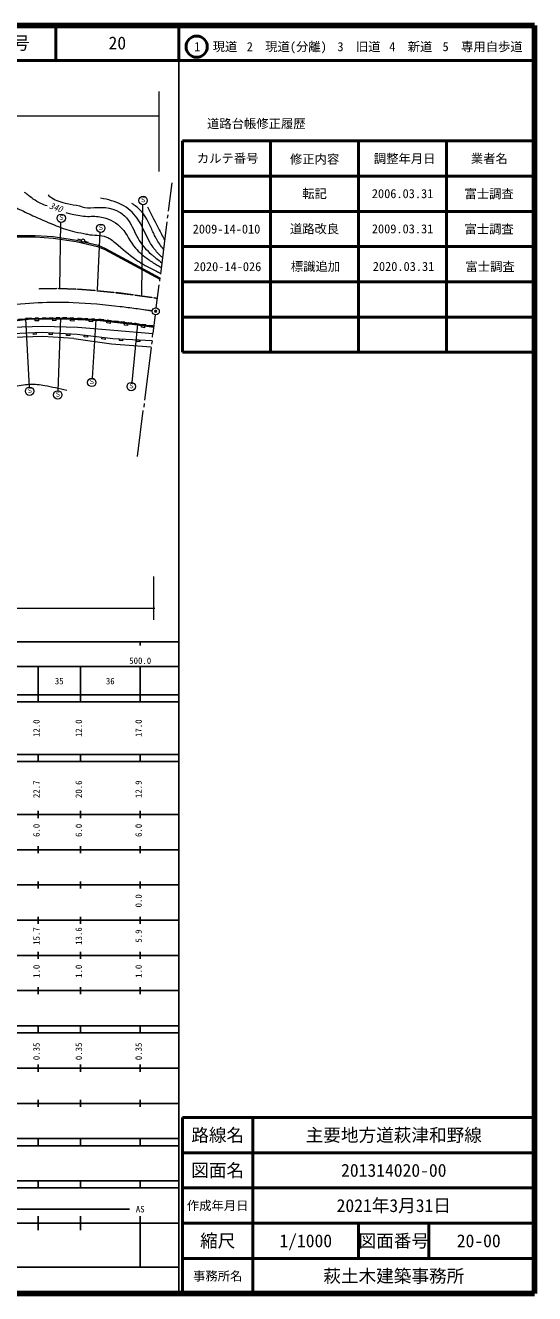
# Model space of a CAD drawing. Units: millimetres, scale not verified. Extents: x 40000 to 680000, y 20000 to 380000.
# Drawn here: x 535384 to 680000, y 20000 to 380000 of the extents above; entities that cross this region are included whole.
import ezdxf
from ezdxf.enums import TextEntityAlignment as Align

# ---------------------------------------------------------------- set-up
doc = ezdxf.new("R2010")
doc.units = ezdxf.units.MM
doc.header["$LTSCALE"] = 1000
doc.header["$PDMODE"] = 32
doc.header["$PDSIZE"] = 500
doc.linetypes.add('USER1', pattern=[2, 1, -1])
for name, color, linetype, lineweight in [('M-BGD', 7, 'Continuous', 13), ('M-BMK', 2, 'Continuous', 13), ('M-BMK-SRVR', 3, 'Continuous', 13), ('M-STR-HTXT', 7, 'Continuous', 13), ('M-TTL', 2, 'Continuous', 140), ('M-TTL-BAND', 7, 'Continuous', 25), ('M-TTL-FRAM', 2, 'Continuous', 50), ('M-TTL-LINE', 7, 'Continuous', 50)]:
    doc.layers.add(name, color=color, linetype=linetype, lineweight=lineweight)
doc.layers.add('M-OTRS', color=6, linetype='Continuous')
doc.layers.add('M-TTL-TXT', color=7, linetype='Continuous')
doc.styles.add('ＭＳ ゴシック', font='')
doc.styles.get('ＭＳ ゴシック').set_extended_font_data('MS Gothic')

msp = doc.modelspace()

# ---------------------------------------------------------------- linework, layer by layer
at = {"layer": 'M-BGD'}
for p, q in [((530671, 320359), (538194, 320331)), ((530676, 319959), (538182, 319931)), ((538182, 319931), (543271, 319626)), ((538194, 320331), (543312, 320025)), ((543271, 319626), (549857, 318668)), ((543312, 320025), (549932, 319062)), ((549857, 318668), (555898, 317249)), ((549932, 319062), (556026, 317630)), ((551275, 319029), (550332, 319345)), ((552224, 318735), (553189, 318464)), ((555898, 317249), (557941, 316334)), ((556026, 317630), (558118, 316693)), ((557941, 316334), (573538, 307947)), ((558118, 316693), (573591, 308373)), ((539411, 305309), (544227, 305388)), ((539414, 305109), (539411, 305309)), ((544231, 305188), (539414, 305109)), ((544227, 305388), (544231, 305188)), ((544869, 305185), (544876, 305385)), ((549697, 305024), (544869, 305185)), ((544876, 305385), (549703, 305223)), ((549703, 305223), (549697, 305024)), ((550316, 304991), (550329, 305190)), ((555121, 304665), (550316, 304991)), ((550329, 305190), (555134, 304865)), ((555134, 304865), (555121, 304665)), ((555738, 304578), (555757, 304777)), ((560522, 304105), (555738, 304578)), ((555757, 304777), (560542, 304304)), ((560542, 304304), (560522, 304105)), ((561150, 304030), (561175, 304228)), ((565928, 303432), (561150, 304030)), ((561175, 304228), (565953, 303630)), ((565953, 303630), (565928, 303432)), ((566535, 303353), (566566, 303551)), ((571313, 302614), (566535, 303353)), ((566566, 303551), (571343, 302812)), ((571343, 302812), (571313, 302614)), ((571947, 302519), (571978, 302717)), ((572843, 302377), (571947, 302519)), ((571978, 302717), (572867, 302576)), ((531476, 296059), (536181, 296560)), ((531511, 296304), (536175, 296776)), ((536175, 296776), (546145, 296956)), ((536181, 296560), (546165, 296712)), ((538186, 296090), (538178, 296590)), ((539184, 296105), (538186, 296090)), ((539184, 296105), (539176, 296605)), ((543178, 296166), (543170, 296666)), ((544176, 296181), (543178, 296166)), ((544176, 296181), (544168, 296681)), ((546145, 296956), (556665, 296484)), ((546165, 296712), (556649, 296258)), ((548240, 296121), (548262, 296621)), ((549289, 296076), (548240, 296121)), ((549289, 296076), (549310, 296576)), ((553482, 295895), (553504, 296394)), ((554530, 295849), (553482, 295895)), ((554530, 295849), (554552, 296349)), ((556649, 296258), (566517, 295048)), ((556665, 296484), (566568, 295331)), ((558561, 295520), (558622, 296016)), ((559548, 295399), (558561, 295520)), ((559548, 295399), (559609, 295895)), ((563495, 294915), (563556, 295411)), ((564482, 294794), (564543, 295290)), ((566568, 295331), (571871, 294602)), ((531361, 294300), (540388, 294593)), ((531710, 292511), (540172, 292889)), ((540307, 291711), (531827, 291374)), ((537656, 292276), (537633, 292776)), ((538502, 292314), (537656, 292276)), ((538502, 292314), (538479, 292813)), ((540172, 292889), (550126, 292307)), ((549179, 291074), (540307, 291711)), ((540388, 294593), (550270, 294348)), ((542134, 292274), (542163, 292773)), ((543129, 292216), (542134, 292274)), ((543129, 292216), (543158, 292715)), ((547111, 291983), (547140, 292482)), ((548106, 291925), (547111, 291983)), ((548106, 291925), (548136, 292424)), ((550126, 292307), (560181, 291125)), ((550270, 294348), (560497, 293464)), ((552079, 291574), (552137, 292071)), ((553085, 291456), (553143, 291953)), ((560497, 293464), (571612, 292526)), ((564482, 294794), (563495, 294915)), ((566517, 295048), (571836, 294321)), ((568331, 294295), (568399, 294791)), ((569273, 294167), (568331, 294295)), ((569273, 294167), (569340, 294662)), ((549179, 291074), (559824, 289612)), ((553085, 291456), (552079, 291574)), ((557107, 290983), (557165, 291480)), ((558112, 290865), (557107, 290983)), ((558112, 290865), (558170, 291362)), ((559824, 289612), (571146, 288797)), ((560181, 291125), (571368, 290574)), ((562108, 290530), (562132, 291029)), ((563083, 290482), (562108, 290530)), ((563083, 290482), (563108, 290981)), ((566985, 290290), (567009, 290789)), ((567960, 290241), (566985, 290290)), ((567960, 290241), (567985, 290741))]:
    msp.add_line(p, q, dxfattribs=at)
at = {"layer": 'M-BGD', "linetype": 'USER1'}
for p, q in [((531424, 296416), (536152, 296930)), ((536152, 296930), (546150, 297094)), ((546150, 297094), (556658, 296622)), ((556658, 296622), (566584, 295458)), ((566584, 295458), (571887, 294729))]:
    msp.add_line(p, q, dxfattribs=at)
at = {"layer": 'M-BGD'}
for centre, radius in [((551749, 318868), 500), ((536175, 296776), 150), ((536175, 296776), 100), ((536175, 296776), 50), ((541160, 296866), 150), ((541160, 296866), 100), ((541160, 296866), 50), ((546145, 296956), 150), ((546145, 296956), 100), ((546145, 296956), 50), ((551405, 296720), 150), ((551405, 296720), 100), ((551405, 296720), 50), ((556665, 296484), 150), ((556665, 296484), 100), ((556665, 296484), 50), ((561616, 295908), 150), ((561616, 295908), 100), ((561616, 295908), 50), ((566568, 295331), 150), ((566568, 295331), 100), ((566568, 295331), 50), ((571272, 294684), 150), ((571272, 294684), 100), ((571272, 294684), 50)]:
    msp.add_circle(centre, radius, dxfattribs=at)
for points, knots in [([(541565, 328736), (540963, 328962), (540360, 329187), (539778, 329458), (539022, 329811), (538300, 330240), (537611, 330713), (536768, 331291), (535973, 331933), (535178, 332576)], [0, 0, 0, 0, 1, 1, 1, 2, 2, 2, 3, 3, 3, 3]), ([(541829, 331878), (542162, 331567), (542495, 331255), (542868, 331007), (543461, 330610), (544156, 330371), (544844, 330136), (545648, 329861), (546443, 329590), (547256, 329399), (548398, 329130), (549575, 329019), (550739, 328729), (551755, 328476), (552762, 328088), (553787, 328193), (553809, 328195), (553831, 328198), (553853, 328200), (556637, 328511), (559771, 328443), (562160, 326989), (563133, 326397), (563983, 325575), (564652, 324648), (565789, 323073), (566406, 321196), (567370, 319513), (568336, 317828), (569651, 316338), (571106, 315050), (571351, 314832), (571601, 314620), (571856, 314415), (572112, 314209), (572373, 314011), (572632, 313809), (573134, 313417), (573628, 313013), (574121, 312610)], [0, 0, 0, 0, 1, 1, 1, 2, 2, 2, 3, 3, 3, 4, 4, 4, 5, 5, 5, 6, 6, 6, 7, 7, 7, 8, 8, 8, 9, 9, 9, 10, 10, 10, 11, 11, 11, 12, 12, 12, 13, 13, 13, 13]), ([(494600, 313254), (496206, 314295), (497812, 315337), (499423, 316369), (502153, 318117), (504896, 319837), (507563, 321695), (509525, 323061), (511445, 324503), (513525, 325647), (515225, 326582), (517030, 327319), (518818, 328126), (520147, 328726), (521467, 329365), (522871, 329700), (524192, 330016), (525588, 330062), (526957, 329935), (528078, 329831), (529180, 329610), (530240, 329265), (531450, 328870), (532605, 328312), (533757, 327758), (535196, 327065), (536631, 326377), (538078, 325714), (540063, 324805), (542070, 323944), (544107, 323135), (545858, 322440), (547631, 321785), (549466, 321393), (550566, 321159), (551688, 321019), (552782, 320757), (552859, 320738), (552936, 320720), (553013, 320702), (554796, 320292), (556781, 320574), (558442, 319922), (559389, 319549), (560231, 318873), (561048, 318192), (562962, 316597), (564741, 314972), (566720, 313561), (568089, 312584), (569554, 311710), (571063, 310949), (571315, 310822), (571569, 310698), (571824, 310577), (572079, 310455), (572335, 310337), (572590, 310214), (572979, 310028), (573364, 309833), (573749, 309638)], [0, 0, 0, 0, 1, 1, 1, 2, 2, 2, 3, 3, 3, 4, 4, 4, 5, 5, 5, 6, 6, 6, 7, 7, 7, 8, 8, 8, 9, 9, 9, 10, 10, 10, 11, 11, 11, 12, 12, 12, 13, 13, 13, 14, 14, 14, 15, 15, 15, 16, 16, 16, 17, 17, 17, 18, 18, 18, 19, 19, 19, 20, 20, 20, 20]), ([(574305, 314088), (573997, 314362), (573688, 314637), (573397, 314930), (573268, 315059), (573142, 315193), (573019, 315328), (572895, 315463), (572773, 315600), (572654, 315739), (571939, 316570), (571303, 317471), (570754, 318421), (569454, 320671), (568636, 323192), (567113, 325300), (565979, 326869), (564453, 328209), (562743, 329103), (560891, 330072), (558823, 330518), (556755, 330964)], [0, 0, 0, 0, 1, 1, 1, 2, 2, 2, 3, 3, 3, 4, 4, 4, 5, 5, 5, 6, 6, 6, 7, 7, 7, 7]), ([(574601, 316455), (573882, 317399), (573163, 318342), (572594, 319377), (572507, 319535), (572424, 319694), (572343, 319854), (572261, 320015), (572180, 320175), (572102, 320337), (571629, 321305), (571213, 322292), (570754, 323277), (570047, 324795), (569238, 326307), (568084, 327485), (567364, 328219), (566510, 328823), (565656, 329427)], [0, 0, 0, 0, 1, 1, 1, 2, 2, 2, 3, 3, 3, 4, 4, 4, 5, 5, 5, 6, 6, 6, 6]), ([(570107, 328537), (570861, 326981), (571616, 325425), (572398, 323883), (572528, 323626), (572659, 323369), (572792, 323113), (572924, 322857), (573057, 322601), (573191, 322346), (573767, 321246), (574346, 320148), (574925, 319049)], [0, 0, 0, 0, 1, 1, 1, 2, 2, 2, 3, 3, 3, 4, 4, 4, 4]), ([(546849, 326911), (547064, 326846), (547279, 326782), (547496, 326721), (548034, 326571), (548582, 326448), (549130, 326341), (549874, 326196), (550621, 326079), (551373, 325961), (552092, 325848), (552816, 325733), (553540, 325771), (553571, 325772), (553601, 325774), (553632, 325776), (554920, 325852), (556227, 325791), (557492, 325483), (559492, 324998), (561391, 323899), (562764, 322383), (564287, 320701), (565163, 318505), (566615, 316795), (567670, 315552), (569030, 314565), (570336, 313558), (570554, 313390), (570770, 313221), (570998, 313068), (571228, 312914), (571469, 312776), (571708, 312636), (572467, 312191), (573209, 311721), (573951, 311251)], [0, 0, 0, 0, 1, 1, 1, 2, 2, 2, 3, 3, 3, 4, 4, 4, 5, 5, 5, 6, 6, 6, 7, 7, 7, 8, 8, 8, 9, 9, 9, 10, 10, 10, 11, 11, 11, 12, 12, 12, 12]), ([(547166, 276344), (546078, 276583), (544990, 276822), (543905, 277068), (542912, 277294), (541921, 277527), (540916, 277702), (539496, 277950), (538048, 278085), (536613, 278020), (535022, 277947), (533447, 277630), (531858, 277476), (529676, 277265), (527468, 277363), (525291, 277159), (523147, 276959), (521032, 276466), (518906, 276072), (517261, 275768), (515609, 275523), (513969, 275212), (512109, 274859), (510264, 274421), (508399, 274079), (506435, 273720), (504449, 273467), (502521, 272971), (500727, 272508), (498985, 271835), (497279, 271096), (495847, 270476), (494440, 269810), (493044, 269117), (491481, 268342), (489931, 267534), (488323, 266861), (487202, 266392), (486053, 265988), (484886, 265646), (483371, 265201), (481826, 264860), (480269, 264604), (478178, 264261), (476065, 264072), (473985, 263667), (472269, 263332), (470576, 262850), (468952, 262209), (467512, 261641), (466126, 260947), (464751, 260230), (463240, 259442), (461742, 258624), (460342, 257661), (459395, 257009), (458493, 256291), (457669, 255474), (456866, 254678), (456138, 253787), (455621, 252801), (454904, 251433), (454595, 249879), (454285, 248325)], [0, 0, 0, 0, 1, 1, 1, 2, 2, 2, 3, 3, 3, 4, 4, 4, 5, 5, 5, 6, 6, 6, 7, 7, 7, 8, 8, 8, 9, 9, 9, 10, 10, 10, 11, 11, 11, 12, 12, 12, 13, 13, 13, 14, 14, 14, 15, 15, 15, 16, 16, 16, 17, 17, 17, 18, 18, 18, 19, 19, 19, 20, 20, 20, 21, 21, 21, 21])]:
    msp.add_open_spline(points, degree=3, knots=knots, dxfattribs=at)
at = {"layer": 'M-BMK'}
msp.add_open_spline([(478233, 279305), (478263, 279322), (478293, 279339), (478323, 279357), (478368, 279384), (478412, 279411), (478456, 279439), (478500, 279466), (478544, 279493), (478589, 279520), (478726, 279605), (478864, 279689), (479001, 279774), (479138, 279858), (479276, 279943), (479413, 280027), (479453, 280052), (479493, 280076), (479533, 280101), (479573, 280125), (479613, 280149), (479653, 280174), (479692, 280198), (479732, 280223), (479772, 280247), (480131, 280467), (480490, 280687), (480849, 280906), (481328, 281199), (481807, 281490), (482288, 281781), (482443, 281875), (482598, 281969), (482754, 282063), (482909, 282156), (483064, 282250), (483220, 282344), (483376, 282437), (483531, 282531), (483687, 282624), (484761, 283267), (485839, 283905), (486922, 284535), (488475, 285439), (490037, 286328), (491611, 287194), (492244, 287541), (492878, 287886), (493514, 288226), (494150, 288566), (494789, 288903), (495429, 289235), (496070, 289567), (496713, 289894), (497358, 290217), (501377, 292228), (505495, 294053), (509725, 295580), (515987, 297841), (522496, 299447), (529092, 300391), (535682, 301334), (542359, 301615), (549003, 301353), (553454, 301178), (557889, 300758), (562308, 300228), (563044, 300139), (563781, 300048), (564517, 299953), (565252, 299858), (565988, 299760), (566723, 299660), (567458, 299560), (568193, 299458), (568928, 299353), (569227, 299310), (569526, 299266), (569826, 299222), (570025, 299193), (570225, 299163), (570424, 299134), (570457, 299129), (570491, 299124), (570524, 299119), (570557, 299115), (570590, 299110), (570624, 299105), (570657, 299100), (570690, 299095), (570723, 299090), (570812, 299077), (570902, 299064), (570991, 299051), (571050, 299042), (571110, 299033), (571169, 299024), (571179, 299023), (571189, 299021), (571199, 299020), (571209, 299019), (571219, 299017), (571229, 299016), (571238, 299014), (571248, 299013), (571258, 299011), (571287, 299007), (571316, 299004), (571346, 298998), (571375, 298992), (571404, 298984), (571433, 298985), (571438, 298986), (571443, 298986), (571448, 298987)], degree=3, knots=[0, 0, 0, 0, 1, 1, 1, 2, 2, 2, 3, 3, 3, 4, 4, 4, 5, 5, 5, 6, 6, 6, 7, 7, 7, 8, 8, 8, 9, 9, 9, 10, 10, 10, 11, 11, 11, 12, 12, 12, 13, 13, 13, 14, 14, 14, 15, 15, 15, 16, 16, 16, 17, 17, 17, 18, 18, 18, 19, 19, 19, 20, 20, 20, 21, 21, 21, 22, 22, 22, 23, 23, 23, 24, 24, 24, 25, 25, 25, 26, 26, 26, 27, 27, 27, 28, 28, 28, 29, 29, 29, 30, 30, 30, 31, 31, 31, 32, 32, 32, 33, 33, 33, 34, 34, 34, 35, 35, 35, 36, 36, 36, 37, 37, 37, 38, 38, 38, 38], dxfattribs=at)
at = {"layer": 'M-BMK-SRVR'}
for p, q in [((576958, 335323), (575945, 327216)), ((575573, 324239), (573714, 309355)), ((575821, 326224), (575697, 325232)), ((572521, 299803), (573342, 306378)), ((573590, 308363), (573466, 307370)), ((572269, 297789), (571628, 292652)), ((571483, 291494), (571628, 292652)), ((571111, 288517), (569252, 273633)), ((571359, 290501), (571235, 289509)), ((567257, 257661), (568880, 270656)), ((569128, 272640), (569004, 271648))]:
    msp.add_line(p, q, dxfattribs=at)
msp.add_circle((572415, 298819), 1000, dxfattribs=at)
at = {"layer": 'M-OTRS'}
msp.add_point((572382, 298848), dxfattribs=at)
at = {"layer": 'M-STR-HTXT'}
for p, q in [((573350, 338509), (573350, 361244)), ((396676, 354349), (573350, 354349)), ((568448, 303410), (568719, 329078)), ((545213, 305531), (545432, 324062)), ((555832, 304945), (556667, 321223)), ((535447, 296716), (536500, 277333)), ((545403, 296913), (544603, 276285)), ((555373, 296550), (554314, 279852)), ((567247, 295162), (565598, 278663)), ((571906, 211299), (571906, 223576)), ((451180, 214550), (572186, 214550))]:
    msp.add_line(p, q, dxfattribs=at)
for centre in [(568803, 330275), (545570, 325254), (556791, 322416), (536592, 276136), (554223, 278655), (565467, 277471), (544573, 275085)]:
    msp.add_circle(centre, 1200, dxfattribs=at)
at = {"layer": 'M-TTL'}
for p, q in [((680000, 380000), (40000, 380000)), ((680000, 20000), (680000, 380000)), ((40000, 20000), (680000, 20000))]:
    msp.add_line(p, q, dxfattribs=at)
at = {"layer": 'M-TTL-BAND'}
for p, q in [((579000, 20000), (579000, 370000)), ((40000, 205000), (579000, 205000)), ((568000, 205000), (568000, 204000)), ((68000, 198000), (579000, 198000)), ((539000, 188000), (539000, 198000)), ((551000, 188000), (551000, 198000)), ((568000, 188000), (568000, 198000)), ((40000, 190000), (579000, 190000)), ((40000, 188000), (579000, 188000)), ((40000, 173000), (579000, 173000)), ((539000, 171000), (539000, 173000)), ((551000, 171000), (551000, 173000)), ((568000, 171000), (568000, 173000)), ((40000, 171000), (579000, 171000)), ((40000, 156000), (579000, 156000)), ((539000, 155000), (539000, 157000)), ((551000, 155000), (551000, 157000)), ((568000, 155000), (568000, 157000)), ((46000, 146000), (579000, 146000)), ((539000, 145000), (539000, 147000)), ((551000, 145000), (551000, 147000)), ((568000, 145000), (568000, 147000)), ((539000, 135000), (539000, 137000)), ((551000, 135000), (551000, 137000)), ((568000, 135000), (568000, 137000)), ((52000, 136000), (579000, 136000)), ((46000, 126000), (579000, 126000)), ((539000, 125000), (539000, 127000)), ((551000, 125000), (551000, 127000)), ((568000, 125000), (568000, 127000)), ((52000, 116000), (579000, 116000)), ((539000, 115000), (539000, 117000)), ((551000, 115000), (551000, 117000)), ((568000, 115000), (568000, 117000)), ((46000, 106000), (579000, 106000)), ((539000, 105000), (539000, 107000)), ((551000, 105000), (551000, 107000)), ((568000, 105000), (568000, 107000)), ((40000, 96000), (579000, 96000)), ((40000, 94000), (579000, 94000)), ((539000, 94000), (539000, 96000)), ((551000, 94000), (551000, 96000)), ((568000, 94000), (568000, 96000)), ((49000, 84000), (579000, 84000)), ((539000, 83000), (539000, 85000)), ((551000, 83000), (551000, 85000)), ((568000, 83000), (568000, 85000)), ((40000, 74000), (579000, 74000)), ((539000, 73000), (539000, 75000)), ((551000, 73000), (551000, 75000)), ((568000, 73000), (568000, 75000)), ((40000, 64000), (579000, 64000)), ((40000, 62000), (579000, 62000)), ((539000, 62000), (539000, 64000)), ((551000, 62000), (551000, 64000)), ((568000, 62000), (568000, 64000)), ((40000, 52000), (579000, 52000)), ((539000, 50000), (539000, 52000)), ((551000, 50000), (551000, 52000)), ((568000, 50000), (568000, 52000)), ((40000, 50000), (579000, 50000)), ((71000, 44000), (565000, 44000)), ((40000, 40000), (579000, 40000)), ((539000, 38000), (539000, 42000)), ((551000, 38000), (551000, 42000)), ((568000, 27500), (568000, 42000)), ((68000, 27500), (579000, 27500))]:
    msp.add_line(p, q, dxfattribs=at)
at = {"layer": 'M-TTL-FRAM'}
for p, q in [((580000, 347197), (580000, 287197)), ((580000, 347197), (680000, 347197)), ((580000, 287197), (680000, 287197)), ((680000, 70000), (580000, 70000)), ((580000, 70000), (580000, 20000))]:
    msp.add_line(p, q, dxfattribs=at)
at = {"layer": 'M-TTL-LINE'}
for p, q in [((543997, 380000), (543997, 370000)), ((579000, 380000), (579000, 370000)), ((40000, 370000), (680000, 370000)), ((605000, 347197), (605000, 287197)), ((630000, 347197), (630000, 287197)), ((655000, 347197), (655000, 287197)), ((580000, 337197), (680000, 337197)), ((580000, 327197), (680000, 327197)), ((580000, 317197), (680000, 317197)), ((580000, 307197), (680000, 307197)), ((580000, 297197), (680000, 297197)), ((600000, 70000), (600000, 20000)), ((680000, 60000), (580000, 60000)), ((680000, 50000), (580000, 50000)), ((680000, 40000), (580000, 40000)), ((630000, 40000), (630000, 30000)), ((650000, 40000), (650000, 30000)), ((680000, 30000), (580000, 30000))]:
    msp.add_line(p, q, dxfattribs=at)
msp.add_circle((584031, 373958), 3000, dxfattribs=at)

# ---------------------------------------------------------------- texts
at = {"layer": 'M-BGD', "style": 'ＭＳ ゴシック', "oblique": 15}
msp.add_text('340', height=1833, rotation=341.256, dxfattribs=at).set_placement((541803, 327550), align=Align.BOTTOM_LEFT)
at = {"layer": 'M-STR-HTXT', "style": 'ＭＳ ゴシック'}
for p in [(567913, 329414), (544680, 324393), (555901, 321555), (553333, 277794), (564577, 276609), (535703, 275275), (543683, 274224)]:
    msp.add_text('Ｓ', height=1320, dxfattribs=at).set_placement(p, align=Align.BOTTOM_LEFT)
at = {"layer": 'M-TTL-BAND', "style": 'ＭＳ ゴシック'}
for s, p in [('500.0', (568000, 198195)), ('35', (545000, 192405)), ('36', (559500, 192405)), ('AS', (568000, 42500))]:
    msp.add_text(s, height=1833, dxfattribs=at).set_placement(p, align=Align.BOTTOM_CENTER)
for s, p in [('12.0', (540000, 180500)), ('12.0', (552000, 180500)), ('17.0', (569000, 180500)), ('22.7', (540000, 163174)), ('20.6', (552000, 163174)), ('12.9', (569000, 163174)), ('6.0', (540000, 151500)), ('6.0', (552000, 151500)), ('6.0', (569000, 151500)), ('0.0', (569000, 131500)), ('15.7', (540000, 121500)), ('13.6', (552000, 121500)), ('5.9', (569000, 121500)), ('1.0', (540000, 111500)), ('1.0', (552000, 111500)), ('1.0', (569000, 111500)), ('0.35', (540000, 88764)), ('0.35', (552000, 88764)), ('0.35', (569000, 88764))]:
    msp.add_text(s, height=1833, rotation=90, dxfattribs=at).set_placement(p, align=Align.BOTTOM_CENTER)
at = {"layer": 'M-TTL-TXT', "style": 'ＭＳ ゴシック'}
for s, height, p in [('図面番号', 3666, (526622, 375000)), ('20', 3666, (561497, 375000)), ('1\u3000現道', 2566, (589448, 373958)), ('2\u3000現道(分離)', 2566, (609619, 373958)), ('3\u3000旧道', 2566, (630121, 373958)), ('4\u3000新道', 2566, (644824, 373958)), ('5\u3000専用自歩道', 2566, (665228, 373958)), ('道路台帳修正履歴', 2566, (600968, 352113)), ('カルテ番号', 2566, (592839, 342277)), ('修正内容', 2566, (617509, 342023)), ('調整年月日', 2566, (643089, 342197)), ('業者名', 2566, (667134, 342197)), ('転記', 2566, (617500, 332245)), ('2006.03.31', 2566, (642500, 332245)), ('富士調査', 2566, (667077, 332189)), ('2009-14-010', 2566, (592500, 322189)), ('道路改良', 2566, (617500, 322245)), ('2009.03.31', 2566, (642500, 322245)), ('富士調査', 2566, (667077, 322189)), ('標識追加', 2566, (617773, 311579)), ('2020-14-026', 2566, (592773, 311522)), ('2020.03.31', 2566, (642773, 311579)), ('富士調査', 2566, (667350, 311522)), ('路線名', 3666, (590000, 65000)), ('路線名', 3666, (590000, 65000)), ('主要地方道萩津和野線', 3666, (640000, 65000)), ('図面名', 3666, (590000, 55000)), ('図面名', 3666, (590000, 55000)), ('201314020-00', 3666, (640000, 55000)), ('2021年3月31日', 3666, (640000, 45000)), ('作成年月日', 2566, (590000, 45000)), ('作成年月日', 2566, (590000, 45000)), ('縮尺', 3666, (590000, 35000)), ('縮尺', 3666, (590000, 35000)), ('1/1000', 3666, (615000, 35000)), ('図面番号', 3666, (640000, 35000)), ('図面番号', 3666, (640000, 35000)), ('20-00', 3666, (664125, 35000)), ('事務所名', 2566, (590000, 25000)), ('事務所名', 2566, (590000, 25000)), ('萩土木建築事務所', 3666, (640000, 25000))]:
    msp.add_text(s, height=height, dxfattribs=at).set_placement(p, align=Align.MIDDLE_CENTER)

doc.saveas('drawing.dxf')
